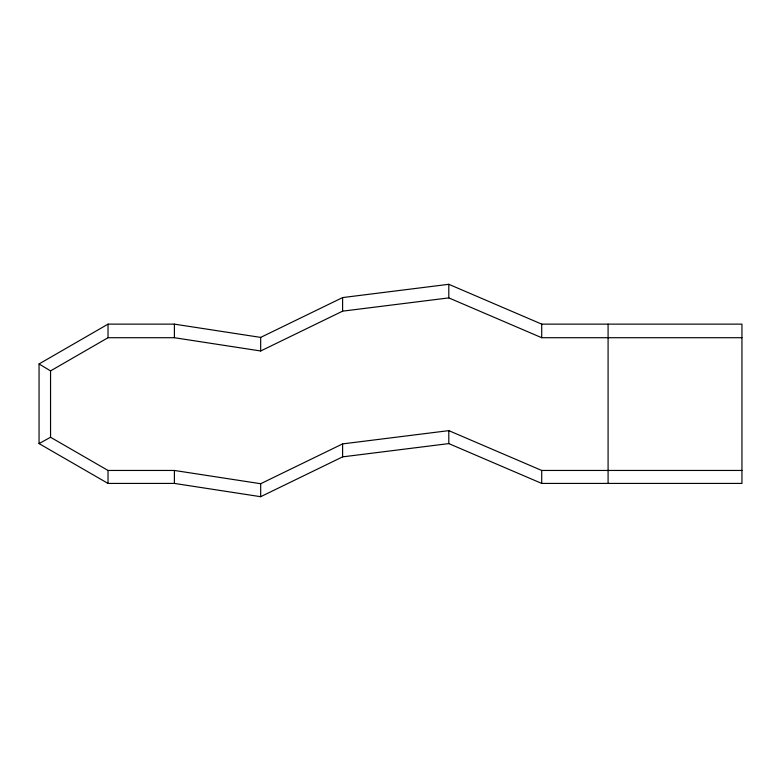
<?xml version="1.0" encoding="UTF-8"?>
<svg xmlns="http://www.w3.org/2000/svg" width="781" height="781" viewBox="0 0 781 781"><rect width="100%" height="100%" fill="white"/><g stroke="black" fill="none" stroke-linecap="round" stroke-linejoin="round"><path stroke-width="1.17" d="M39.05 363.956L108.022 324.135L174.397 324.135L260.678 337.402L342.605 297.581L448.802 284.304L541.711 324.135L741.95 324.135L741.95 483.419L541.711 483.419L448.802 443.598L342.605 456.865L260.678 496.696L174.397 483.419L108.022 483.419L39.05 443.598L39.05 363.956L50.55 370.897L50.55 437.262L108.022 470.455L174.397 470.455L260.678 483.722L342.605 443.901L448.802 430.634L541.711 470.455L741.95 470.455M50.55 370.897L108.022 337.714L174.397 337.714L260.678 350.981L342.605 311.16L448.802 297.893L541.711 337.714L741.95 337.714M39.05 443.598L50.55 437.262M608.087 324.135L608.087 483.419M541.711 324.135L541.711 337.714M541.711 470.455L541.711 483.419M448.802 284.304L448.802 297.893M448.802 430.634L448.802 443.598M342.605 297.581L342.605 311.16M342.605 443.901L342.605 456.865M260.678 337.402L260.678 350.981M260.678 483.722L260.678 496.696M174.397 324.135L174.397 337.714M174.397 470.455L174.397 483.419M108.022 324.135L108.022 337.714M108.022 470.455L108.022 483.419"/></g></svg>
